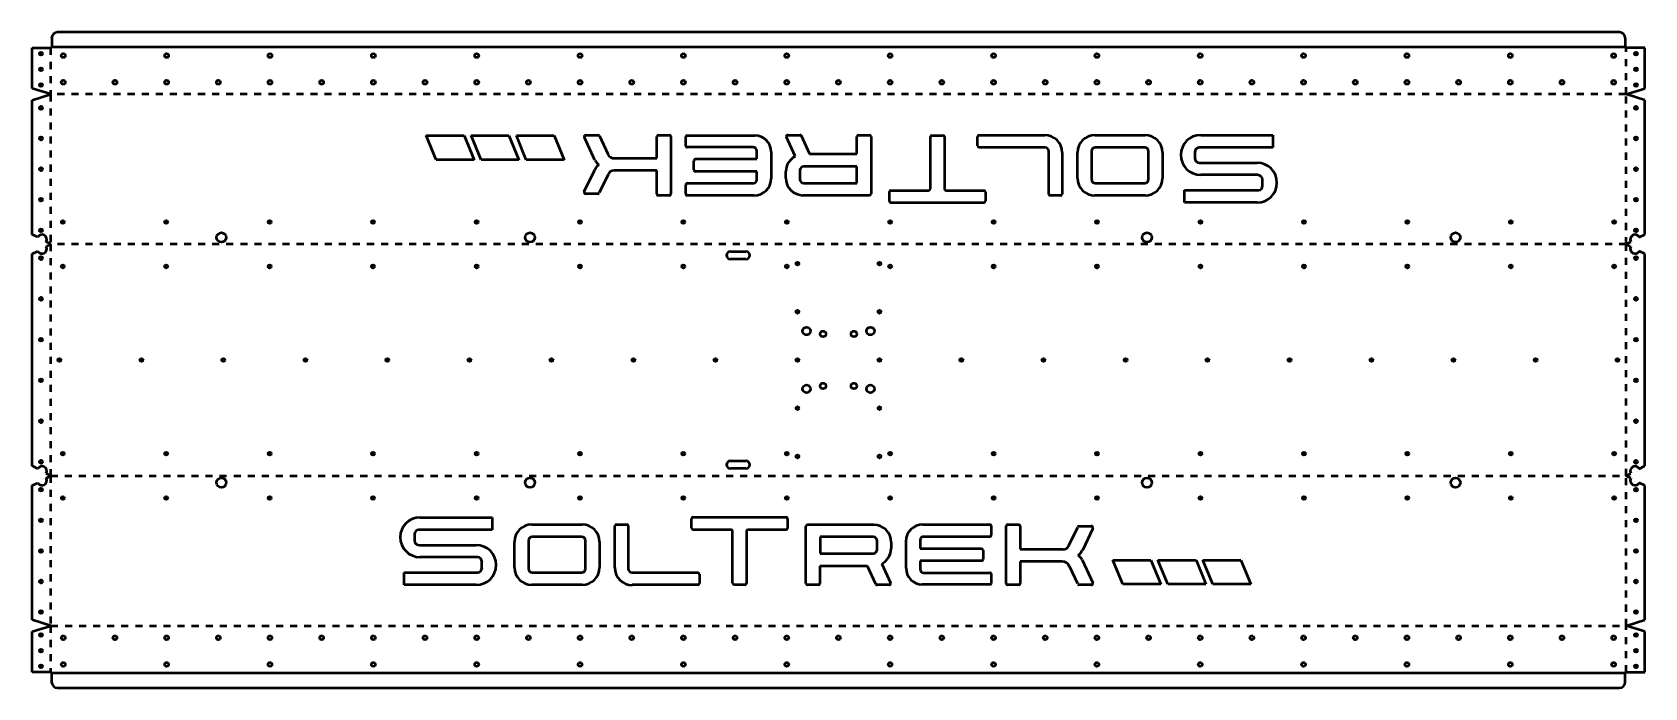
# Model space of a CAD drawing. Header units: inches. Extents: x -1 to 103, y -42 to 1.
import ezdxf

# ---------------------------------------------------------------- set-up
doc = ezdxf.new("R2010")
doc.units = ezdxf.units.IN
doc.header["$MEASUREMENT"] = 0
doc.linetypes.add('Dashed Space', pattern=[0.912, 0.456, -0.456])
doc.layers.add('IV_BEND', color=131, linetype='Continuous', lineweight=50, true_color=0x80ffff)
doc.layers.add('IV_BEND_DOWN', color=131, linetype='Dashed Space', lineweight=50, true_color=0x80ffff)
for name, color, linetype, lineweight in [('IV_EXTERIOR_PROFILES', 7, 'Continuous', 50), ('IV_FEATURE_PROFILES', 2, 'Continuous', 50), ('IV_INTERIOR_PROFILES', 7, 'Continuous', 50)]:
    doc.layers.add(name, color=color, linetype=linetype, lineweight=lineweight)

msp = doc.modelspace()

# ---------------------------------------------------------------- linework, layer by layer
at = {"layer": 'IV_BEND'}
for p, q in [((0, -0.07), (102, -0.07)), ((102, -40.69), (0, -40.69))]:
    msp.add_line(p, q, dxfattribs=at)
at = {"layer": 'IV_BEND_DOWN'}
for p, q in [((-0.07, -0.14), (-0.07, -3.14)), ((102.07, -3.14), (102.07, -0.14)), ((-0.07, -3.15), (-0.07, -12.86)), ((102.05, -3.14), (-0.05, -3.14)), ((102.07, -12.86), (102.07, -3.15)), ((-0.07, -12.87), (-0.07, -27.88)), ((102.06, -12.87), (-0.06, -12.87)), ((102.07, -27.88), (102.07, -12.87)), ((-0.07, -27.89), (-0.07, -37.61)), ((-0.06, -27.89), (102.06, -27.89)), ((102.07, -37.61), (102.07, -27.89)), ((-0.07, -37.62), (-0.07, -40.62)), ((-0.05, -37.61), (102.05, -37.61)), ((102.07, -40.62), (102.07, -37.62))]:
    msp.add_line(p, q, dxfattribs=at)
at = {"layer": 'IV_EXTERIOR_PROFILES'}
for p, q in [((0, 0.5), (0, -0.14)), ((101.63, 0.88), (0.37, 0.88)), ((102, 0.5), (102, -0.14)), ((-1.26, -0.14), (0, -0.14)), ((-1.26, -2.77), (-1.26, -0.14)), ((103.26, -0.14), (102, -0.14)), ((103.26, -2.77), (103.26, -0.14)), ((-0.05, -3.14), (-1.26, -2.77)), ((102.05, -3.14), (103.26, -2.77)), ((-1.26, -3.52), (-0.05, -3.14)), ((-1.26, -12.23), (-1.26, -3.52)), ((103.26, -3.52), (102.05, -3.14)), ((103.26, -12.23), (103.26, -3.52)), ((-0.91, -12.42), (-1.26, -12.23)), ((102.91, -12.42), (103.26, -12.23)), ((-1.26, -13.5), (-0.91, -13.32)), ((-1.26, -27.25), (-1.26, -13.5)), ((-0.06, -12.87), (-0.36, -12.71)), ((-0.36, -13.03), (-0.06, -12.87)), ((102.06, -12.87), (102.36, -12.71)), ((102.36, -13.03), (102.06, -12.87)), ((103.26, -13.5), (102.91, -13.32)), ((103.26, -27.25), (103.26, -13.5)), ((-0.91, -27.44), (-1.26, -27.25)), ((-0.06, -27.89), (-0.36, -27.73)), ((-0.36, -28.05), (-0.06, -27.89)), ((102.06, -27.89), (102.36, -27.73)), ((102.36, -28.05), (102.06, -27.89)), ((102.91, -27.44), (103.26, -27.25)), ((-1.26, -28.52), (-0.91, -28.34)), ((-1.26, -37.23), (-1.26, -28.52)), ((103.26, -28.52), (102.91, -28.34)), ((103.26, -37.23), (103.26, -28.52)), ((-0.05, -37.61), (-1.26, -37.23)), ((-1.26, -37.99), (-0.05, -37.61)), ((102.05, -37.61), (103.26, -37.23)), ((103.26, -37.99), (102.05, -37.61)), ((-1.26, -40.62), (-1.26, -37.99)), ((103.26, -40.62), (103.26, -37.99)), ((0, -40.62), (-1.26, -40.62)), ((0, -41.26), (0, -40.62)), ((102, -41.26), (102, -40.62)), ((102, -40.62), (103.26, -40.62)), ((0.37, -41.63), (101.63, -41.63))]:
    msp.add_line(p, q, dxfattribs=at)
for centre, radius, start, end in [((0.37, 0.5), 0.375, 90, 180), ((101.63, 0.5), 0.375, 0, 90), ((-0.63, -12.56), 0.312, 332.3459, 152.1626), ((102.64, -12.56), 0.312, 27.8374, 207.6541), ((-0.63, -13.17), 0.312, 207.8374, 27.6541), ((102.64, -13.17), 0.312, 152.3459, 332.1626), ((-0.63, -27.58), 0.312, 332.3459, 152.1626), ((-0.63, -28.19), 0.312, 207.8374, 27.6541), ((102.64, -27.58), 0.312, 27.8374, 207.6541), ((102.64, -28.19), 0.312, 152.3459, 332.1626), ((0.37, -41.26), 0.375, 180, 270), ((101.63, -41.26), 0.375, 270, 360)]:
    msp.add_arc(centre, radius, start, end, dxfattribs=at)
at = {"layer": 'IV_FEATURE_PROFILES'}
for p, q in [((24.92, -7.4), (24.27, -5.83)), ((24.27, -5.83), (26.74, -5.83)), ((26.74, -5.83), (27.39, -7.4)), ((27.83, -7.4), (27.18, -5.83)), ((27.18, -5.83), (29.64, -5.83)), ((29.64, -5.83), (30.29, -7.4)), ((30.12, -5.83), (32.56, -5.83)), ((30.76, -7.4), (30.12, -5.83)), ((32.56, -5.83), (33.21, -7.4)), ((35.21, -7.41), (34.53, -5.94)), ((34.62, -5.8), (35.41, -5.8)), ((35.5, -5.85), (36.04, -7.01)), ((39.23, -7.3), (39.23, -5.89)), ((39.33, -5.79), (40.03, -5.79)), ((40.13, -5.89), (40.13, -9.61)), ((41.1, -6.5), (41.1, -5.9)), ((41.18, -5.82), (45.58, -5.82)), ((48.19, -7.17), (47.63, -5.93)), ((47.72, -5.79), (48.51, -5.79)), ((48.58, -5.83), (49.13, -7.01)), ((52.2, -7.01), (52.2, -5.89)), ((52.3, -5.79), (53.01, -5.79)), ((53.11, -5.89), (53.11, -9.6)), ((56.96, -9.28), (56.96, -5.91)), ((57.06, -5.81), (57.77, -5.81)), ((57.87, -5.91), (57.87, -9.28)), ((60.02, -6.49), (60.02, -5.89)), ((60.12, -5.79), (64.37, -5.79)), ((67.62, -5.79), (70.88, -5.79)), ((74.48, -5.79), (79.16, -5.79)), ((79.16, -5.79), (79.16, -6.6)), ((36.49, -7.3), (39.23, -7.3)), ((45.49, -6.58), (41.19, -6.58)), ((45.71, -7.34), (45.71, -6.81)), ((46.63, -6.87), (46.63, -8.61)), ((49.13, -7.01), (52.2, -7.01)), ((64.38, -6.59), (60.12, -6.59)), ((64.63, -9.62), (64.63, -6.84)), ((65.49, -6.92), (65.49, -9.62)), ((66.49, -8.59), (66.49, -6.92)), ((67.4, -6.84), (67.4, -8.66)), ((70.85, -6.59), (67.65, -6.59)), ((71.1, -8.66), (71.1, -6.84)), ((72.01, -6.92), (72.01, -8.59)), ((74.11, -6.9), (74.11, -7.29)), ((79.16, -6.6), (74.41, -6.6)), ((27.39, -7.4), (24.92, -7.4)), ((30.29, -7.4), (27.83, -7.4)), ((33.21, -7.4), (30.76, -7.4)), ((34.52, -9.46), (35.2, -8.04)), ((36.06, -8.34), (35.49, -9.54)), ((39.22, -8.1), (36.45, -8.1)), ((39.22, -9.61), (39.22, -8.1)), ((41.63, -8.05), (41.63, -7.46)), ((41.74, -7.34), (45.71, -7.34)), ((45.71, -8.16), (41.74, -8.16)), ((45.71, -8.7), (45.71, -8.16)), ((47.58, -8.58), (47.58, -8.16)), ((48.5, -8.08), (48.5, -8.66)), ((52.2, -7.83), (48.75, -7.83)), ((52.2, -8.91), (52.2, -7.83)), ((74.41, -7.59), (78.13, -7.59)), ((41.1, -9.61), (41.1, -9.04)), ((41.22, -8.92), (45.49, -8.92)), ((48.75, -8.91), (52.2, -8.91)), ((54.4, -9.38), (56.86, -9.38)), ((57.97, -9.38), (60.42, -9.38)), ((67.65, -8.91), (70.85, -8.91)), ((73.44, -10.17), (73.44, -9.36)), ((73.44, -9.36), (78.22, -9.36)), ((78.17, -8.38), (74.48, -8.38)), ((78.49, -9.09), (78.49, -8.7)), ((35.4, -9.6), (34.61, -9.6)), ((40.03, -9.71), (39.32, -9.71)), ((45.53, -9.71), (41.2, -9.71)), ((53.01, -9.7), (48.71, -9.7)), ((54.3, -10.08), (54.3, -9.48)), ((60.42, -10.18), (54.4, -10.18)), ((60.52, -9.48), (60.52, -10.08)), ((65.39, -9.72), (64.73, -9.72)), ((70.88, -9.72), (67.62, -9.72)), ((78.13, -10.17), (73.44, -10.17)), ((23.88, -30.58), (28.56, -30.58)), ((28.56, -30.58), (28.56, -31.39)), ((31.12, -31.04), (34.39, -31.04)), ((36.51, -33.84), (36.51, -31.14)), ((36.61, -31.04), (37.27, -31.04)), ((37.37, -31.14), (37.37, -33.91)), ((41.48, -31.28), (41.48, -30.67)), ((41.58, -30.57), (47.6, -30.57)), ((47.7, -30.67), (47.7, -31.28)), ((48.89, -34.86), (48.89, -31.15)), ((48.99, -31.05), (53.29, -31.05)), ((56.47, -31.04), (60.8, -31.04)), ((60.9, -31.14), (60.9, -31.71)), ((61.87, -34.86), (61.87, -31.15)), ((61.97, -31.05), (62.68, -31.05)), ((62.78, -31.15), (62.78, -32.65)), ((65.94, -32.41), (66.51, -31.21)), ((66.6, -31.15), (67.39, -31.15)), ((67.48, -31.3), (66.81, -32.72)), ((23.52, -31.66), (23.52, -32.06)), ((28.56, -31.39), (23.79, -31.39)), ((23.84, -32.38), (27.52, -32.38)), ((29.99, -33.84), (29.99, -32.16)), ((30.9, -32.09), (30.9, -33.91)), ((34.35, -31.84), (31.15, -31.84)), ((34.6, -33.91), (34.6, -32.09)), ((35.51, -32.16), (35.51, -33.84)), ((44.04, -31.38), (41.58, -31.38)), ((44.14, -34.85), (44.14, -31.48)), ((45.04, -31.48), (45.04, -34.85)), ((47.6, -31.38), (45.14, -31.38)), ((49.81, -31.85), (49.81, -32.92)), ((53.25, -31.85), (49.81, -31.85)), ((53.5, -32.67), (53.5, -32.1)), ((54.42, -32.18), (54.42, -32.6)), ((55.38, -33.88), (55.38, -32.14)), ((56.29, -32.05), (56.29, -32.6)), ((60.78, -31.84), (56.51, -31.84)), ((27.59, -33.17), (23.88, -33.17)), ((49.81, -32.92), (53.25, -32.92)), ((56.29, -32.6), (60.27, -32.6)), ((56.29, -33.41), (56.29, -33.95)), ((60.26, -33.41), (56.29, -33.41)), ((60.37, -32.71), (60.37, -33.3)), ((62.78, -32.65), (65.56, -32.65)), ((66.79, -33.34), (67.48, -34.82)), ((69.44, -34.92), (68.79, -33.36)), ((68.79, -33.36), (71.24, -33.36)), ((71.24, -33.36), (71.89, -34.92)), ((71.71, -33.36), (74.18, -33.36)), ((72.36, -34.92), (71.71, -33.36)), ((74.18, -33.36), (74.82, -34.92)), ((75.26, -34.92), (74.61, -33.36)), ((74.61, -33.36), (77.08, -33.36)), ((77.08, -33.36), (77.73, -34.92)), ((22.84, -34.16), (27.59, -34.16)), ((22.84, -34.96), (22.84, -34.16)), ((27.89, -33.85), (27.89, -33.47)), ((31.15, -34.16), (34.35, -34.16)), ((37.62, -34.16), (41.88, -34.16)), ((41.98, -34.26), (41.98, -34.86)), ((52.88, -33.74), (49.8, -33.74)), ((49.8, -33.74), (49.8, -34.86)), ((53.42, -34.92), (52.88, -33.74)), ((53.81, -33.59), (54.38, -34.82)), ((56.51, -34.17), (60.81, -34.17)), ((60.9, -34.25), (60.9, -34.86)), ((65.51, -33.45), (62.78, -33.45)), ((62.78, -33.45), (62.78, -34.86)), ((66.51, -34.9), (65.97, -33.74)), ((27.52, -34.96), (22.84, -34.96)), ((34.39, -34.96), (31.12, -34.96)), ((41.88, -34.96), (37.63, -34.96)), ((44.94, -34.95), (44.24, -34.95)), ((49.7, -34.96), (48.99, -34.96)), ((54.28, -34.96), (53.49, -34.96)), ((60.82, -34.93), (56.43, -34.93)), ((62.68, -34.96), (61.97, -34.96)), ((67.39, -34.96), (66.6, -34.96)), ((71.89, -34.92), (69.44, -34.92)), ((74.82, -34.92), (72.36, -34.92)), ((77.73, -34.92), (75.26, -34.92))]:
    msp.add_line(p, q, dxfattribs=at)
for centre, radius, start, end in [((34.62, -5.9), 0.1, 90, 204.9562), ((35.41, -5.9), 0.1, 24.9562, 90), ((39.33, -5.89), 0.1, 90, 180), ((40.03, -5.89), 0.1, 0, 90), ((41.18, -5.9), 0.0778, 90, 180), ((45.58, -6.87), 1.05, 0, 90), ((47.72, -5.89), 0.102, 90, 204.6687), ((48.51, -5.87), 0.077, 24.6687, 90), ((52.3, -5.89), 0.1, 90, 180), ((53.01, -5.89), 0.1, 0, 90), ((57.06, -5.91), 0.1, 90, 180), ((57.77, -5.91), 0.1, 0, 90), ((60.12, -5.89), 0.1, 90, 180), ((64.37, -6.92), 1.13, 0, 90), ((67.62, -6.92), 1.12, 90, 180), ((70.88, -6.92), 1.12, 0, 90), ((74.48, -7.08), 1.29, 90, 270), ((36.49, -6.8), 0.5, 204.9562, 270), ((41.18, -6.5), 0.0813, 180, 277.2522), ((45.49, -6.81), 0.221, 0, 90), ((48.7, -8.16), 1.11, 117.018, 180), ((60.12, -6.49), 0.1, 180, 270), ((64.38, -6.84), 0.25, 0, 90), ((67.65, -6.84), 0.25, 90, 180), ((70.85, -6.84), 0.25, 0, 90), ((74.41, -6.9), 0.302, 90, 180), ((74.41, -7.29), 0.302, 180, 270), ((36.12, -8.48), 1.02, 130.3101, 154.4275), ((35.85, -7.12), 0.698, 204.9562, 236.2151), ((36.45, -8.52), 0.425, 90, 154.4275), ((41.74, -7.46), 0.113, 90, 180), ((41.74, -8.05), 0.107, 180, 270), ((48.75, -8.08), 0.25, 90, 180), ((78.13, -8.88), 1.29, 270, 90), ((41.22, -9.04), 0.125, 90, 180), ((45.49, -8.7), 0.216, 270, 360), ((45.53, -8.61), 1.1, 270, 0), ((48.71, -8.58), 1.12, 180, 270), ((48.75, -8.66), 0.25, 180, 270), ((54.4, -9.48), 0.1, 90, 180), ((56.86, -9.28), 0.1, 270, 360), ((57.97, -9.28), 0.1, 180, 270), ((60.42, -9.48), 0.1, 0, 90), ((67.62, -8.59), 1.12, 180, 270), ((67.65, -8.66), 0.25, 180, 270), ((70.85, -8.66), 0.25, 270, 360), ((70.88, -8.59), 1.12, 270, 0), ((78.17, -8.7), 0.321, 360, 90), ((78.22, -9.09), 0.27, 270, 360), ((34.61, -9.5), 0.1, 154.4275, 270), ((35.4, -9.5), 0.1, 270, 334.4275), ((39.32, -9.61), 0.1, 180, 270), ((40.03, -9.61), 0.1, 270, 360), ((41.2, -9.61), 0.1, 180, 270), ((53.01, -9.6), 0.1, 270, 360), ((54.4, -10.08), 0.1, 180, 270), ((60.42, -10.08), 0.1, 270, 360), ((64.73, -9.62), 0.1, 180, 270), ((65.39, -9.62), 0.1, 270, 360), ((23.88, -31.87), 1.29, 90, 270), ((31.12, -32.16), 1.12, 90, 180), ((34.39, -32.16), 1.12, 0, 90), ((36.61, -31.14), 0.1, 90, 180), ((37.27, -31.14), 0.1, 0, 90), ((41.58, -30.67), 0.1, 90, 180), ((41.58, -31.28), 0.1, 180, 270), ((47.6, -30.67), 0.1, 0, 90), ((47.6, -31.28), 0.1, 270, 0), ((48.99, -31.15), 0.1, 90, 180), ((53.29, -32.18), 1.12, 0, 90), ((56.47, -32.14), 1.1, 90, 180), ((60.8, -31.14), 0.1, 0, 90), ((61.97, -31.15), 0.1, 90, 180), ((62.68, -31.15), 0.1, 0, 90), ((66.6, -31.25), 0.1, 90, 154.4275), ((67.39, -31.25), 0.1, 334.4275, 90), ((23.79, -31.66), 0.27, 90, 180), ((23.84, -32.06), 0.321, 180, 270), ((27.52, -33.67), 1.29, 270, 90), ((31.15, -32.09), 0.25, 90, 180), ((34.35, -32.09), 0.25, 0, 90), ((44.04, -31.48), 0.1, 0, 90), ((45.14, -31.48), 0.1, 90, 180), ((53.25, -32.1), 0.25, 360, 90), ((56.51, -32.05), 0.216, 90, 180), ((60.78, -31.71), 0.125, 270, 0), ((27.59, -33.47), 0.302, 360, 90), ((53.25, -32.67), 0.25, 270, 0), ((53.3, -32.6), 1.11, 297.018, 0), ((60.26, -33.3), 0.113, 270, 0), ((60.27, -32.71), 0.107, 0, 90), ((65.56, -32.23), 0.425, 270, 334.4275), ((65.88, -32.27), 1.02, 310.3101, 334.4275), ((66.16, -33.63), 0.698, 24.9562, 56.2151), ((27.59, -33.85), 0.302, 270, 0), ((31.12, -33.84), 1.12, 180, 270), ((31.15, -33.91), 0.25, 180, 270), ((34.35, -33.91), 0.25, 270, 360), ((34.39, -33.84), 1.12, 270, 0), ((37.63, -33.84), 1.13, 180, 270), ((37.62, -33.91), 0.25, 180, 270), ((41.88, -34.26), 0.1, 0, 90), ((56.43, -33.88), 1.05, 180, 270), ((56.51, -33.95), 0.221, 180, 270), ((60.82, -34.25), 0.0813, 360, 97.2522), ((65.51, -33.95), 0.5, 24.9562, 90), ((41.88, -34.86), 0.1, 270, 0), ((44.24, -34.85), 0.1, 180, 270), ((44.94, -34.85), 0.1, 270, 360), ((48.99, -34.86), 0.1, 180, 270), ((49.7, -34.86), 0.1, 270, 360), ((53.49, -34.89), 0.077, 204.6687, 270), ((54.28, -34.86), 0.102, 270, 24.6687), ((60.82, -34.86), 0.0778, 270, 0), ((61.97, -34.86), 0.1, 180, 270), ((62.68, -34.86), 0.1, 270, 360), ((66.6, -34.86), 0.1, 204.9562, 270), ((67.39, -34.86), 0.1, 270, 24.9562)]:
    msp.add_arc(centre, radius, start, end, dxfattribs=at)
at = {"layer": 'IV_INTERIOR_PROFILES'}
for p, q in [((44, -13.34), (45, -13.34)), ((45, -13.84), (44, -13.84)), ((44, -26.92), (45, -26.92)), ((45, -27.42), (44, -27.42))]:
    msp.add_line(p, q, dxfattribs=at)
for centre, radius in [((-0.7, -0.51), 0.102), ((0.75, -0.64), 0.128), ((7.45, -0.64), 0.128), ((14.15, -0.64), 0.128), ((20.85, -0.64), 0.128), ((27.55, -0.64), 0.128), ((34.25, -0.64), 0.128), ((40.95, -0.64), 0.128), ((47.65, -0.64), 0.128), ((54.35, -0.64), 0.128), ((61.05, -0.64), 0.128), ((67.75, -0.64), 0.128), ((74.45, -0.64), 0.128), ((81.15, -0.64), 0.128), ((87.85, -0.64), 0.128), ((94.55, -0.64), 0.128), ((101.25, -0.64), 0.128), ((102.7, -0.51), 0.102), ((-0.7, -1.53), 0.102), ((102.7, -1.53), 0.102), ((-0.7, -2.55), 0.102), ((0.75, -2.37), 0.128), ((4.1, -2.37), 0.128), ((7.45, -2.37), 0.128), ((10.8, -2.37), 0.128), ((14.15, -2.37), 0.128), ((17.5, -2.37), 0.128), ((20.85, -2.37), 0.128), ((24.2, -2.37), 0.128), ((27.55, -2.37), 0.128), ((30.9, -2.37), 0.128), ((34.25, -2.37), 0.128), ((37.6, -2.37), 0.128), ((40.95, -2.37), 0.128), ((44.3, -2.37), 0.128), ((47.65, -2.37), 0.128), ((51, -2.37), 0.128), ((54.35, -2.37), 0.128), ((57.7, -2.37), 0.128), ((61.05, -2.37), 0.128), ((64.4, -2.37), 0.128), ((67.75, -2.37), 0.128), ((71.1, -2.37), 0.128), ((74.45, -2.37), 0.128), ((77.8, -2.37), 0.128), ((81.15, -2.37), 0.128), ((84.5, -2.37), 0.128), ((87.85, -2.37), 0.128), ((91.2, -2.37), 0.128), ((94.55, -2.37), 0.128), ((97.9, -2.37), 0.128), ((101.25, -2.37), 0.128), ((102.7, -2.55), 0.102), ((-0.7, -4.03), 0.102), ((102.7, -4.03), 0.102), ((-0.7, -6.01), 0.102), ((102.7, -6.01), 0.102), ((-0.7, -8), 0.102), ((102.7, -8), 0.102), ((-0.7, -9.98), 0.102), ((102.7, -9.98), 0.102), ((0.72, -11.43), 0.102), ((7.42, -11.43), 0.102), ((14.13, -11.43), 0.102), ((20.83, -11.43), 0.102), ((27.54, -11.43), 0.102), ((34.24, -11.43), 0.102), ((40.94, -11.43), 0.102), ((47.65, -11.43), 0.102), ((54.35, -11.43), 0.102), ((61.06, -11.43), 0.102), ((67.76, -11.43), 0.102), ((74.47, -11.43), 0.102), ((81.17, -11.43), 0.102), ((87.87, -11.43), 0.102), ((94.58, -11.43), 0.102), ((101.28, -11.43), 0.102), ((-0.7, -11.97), 0.102), ((11, -12.43), 0.312), ((31, -12.43), 0.312), ((71, -12.43), 0.312), ((91, -12.43), 0.312), ((102.7, -11.97), 0.102), ((-0.7, -13.77), 0.102), ((0.72, -14.31), 0.102), ((7.42, -14.31), 0.102), ((14.13, -14.31), 0.102), ((20.83, -14.31), 0.102), ((27.54, -14.31), 0.102), ((34.24, -14.31), 0.102), ((40.94, -14.31), 0.102), ((47.65, -14.31), 0.102), ((48.34, -14.13), 0.102), ((53.66, -14.13), 0.102), ((54.35, -14.31), 0.102), ((61.06, -14.31), 0.102), ((67.76, -14.31), 0.102), ((74.47, -14.31), 0.102), ((81.17, -14.31), 0.102), ((87.87, -14.31), 0.102), ((94.58, -14.31), 0.102), ((101.28, -14.31), 0.102), ((102.7, -13.77), 0.102), ((-0.7, -16.41), 0.102), ((102.7, -16.41), 0.102), ((48.34, -17.25), 0.102), ((53.66, -17.25), 0.102), ((48.93, -18.5), 0.255), ((50, -18.69), 0.187), ((52, -18.69), 0.188), ((53.07, -18.5), 0.255), ((-0.7, -19.06), 0.102), ((102.7, -19.06), 0.102), ((0.5, -20.38), 0.102), ((5.82, -20.38), 0.102), ((11.13, -20.38), 0.102), ((16.45, -20.38), 0.102), ((21.76, -20.38), 0.102), ((27.08, -20.38), 0.102), ((32.4, -20.38), 0.102), ((37.71, -20.38), 0.102), ((43.03, -20.38), 0.102), ((48.34, -20.38), 0.102), ((53.66, -20.38), 0.102), ((58.97, -20.38), 0.102), ((64.29, -20.38), 0.102), ((69.61, -20.38), 0.102), ((74.92, -20.38), 0.102), ((80.24, -20.38), 0.102), ((85.55, -20.38), 0.102), ((90.87, -20.38), 0.102), ((96.19, -20.38), 0.102), ((101.5, -20.38), 0.102), ((-0.7, -21.7), 0.102), ((50, -22.06), 0.188), ((52, -22.06), 0.188), ((102.7, -21.7), 0.102), ((48.93, -22.25), 0.255), ((53.07, -22.25), 0.255), ((48.34, -23.5), 0.102), ((53.66, -23.5), 0.102), ((-0.7, -24.34), 0.102), ((102.7, -24.34), 0.102), ((-0.7, -26.98), 0.102), ((0.72, -26.45), 0.102), ((7.42, -26.45), 0.102), ((14.13, -26.45), 0.102), ((20.83, -26.45), 0.102), ((27.54, -26.45), 0.102), ((34.24, -26.45), 0.102), ((40.94, -26.45), 0.102), ((47.65, -26.45), 0.102), ((48.34, -26.63), 0.102), ((53.66, -26.63), 0.102), ((54.35, -26.45), 0.102), ((61.06, -26.45), 0.102), ((67.76, -26.45), 0.102), ((74.47, -26.45), 0.102), ((81.17, -26.45), 0.102), ((87.87, -26.45), 0.102), ((94.58, -26.45), 0.102), ((101.28, -26.45), 0.102), ((102.7, -26.98), 0.102), ((11, -28.33), 0.312), ((31, -28.33), 0.312), ((71, -28.33), 0.312), ((91, -28.33), 0.312), ((-0.7, -28.79), 0.102), ((0.72, -29.33), 0.102), ((7.42, -29.33), 0.102), ((14.13, -29.33), 0.102), ((20.83, -29.33), 0.102), ((27.54, -29.33), 0.102), ((34.24, -29.33), 0.102), ((40.94, -29.33), 0.102), ((47.65, -29.33), 0.102), ((54.35, -29.33), 0.102), ((61.06, -29.33), 0.102), ((67.76, -29.33), 0.102), ((74.47, -29.33), 0.102), ((81.17, -29.33), 0.102), ((87.87, -29.33), 0.102), ((94.58, -29.33), 0.102), ((101.28, -29.33), 0.102), ((102.7, -28.79), 0.102), ((-0.7, -30.77), 0.102), ((102.7, -30.77), 0.102), ((-0.7, -32.76), 0.102), ((102.7, -32.76), 0.102), ((-0.7, -34.74), 0.102), ((102.7, -34.74), 0.102), ((-0.7, -36.72), 0.102), ((102.7, -36.72), 0.102), ((-0.7, -38.21), 0.102), ((0.75, -38.39), 0.128), ((4.1, -38.39), 0.128), ((7.45, -38.39), 0.128), ((10.8, -38.39), 0.128), ((14.15, -38.39), 0.128), ((17.5, -38.39), 0.128), ((20.85, -38.39), 0.128), ((24.2, -38.39), 0.128), ((27.55, -38.39), 0.128), ((30.9, -38.39), 0.128), ((34.25, -38.39), 0.128), ((37.6, -38.39), 0.128), ((40.95, -38.39), 0.128), ((44.3, -38.39), 0.128), ((47.65, -38.39), 0.128), ((51, -38.39), 0.128), ((54.35, -38.39), 0.128), ((57.7, -38.39), 0.128), ((61.05, -38.39), 0.128), ((64.4, -38.39), 0.128), ((67.75, -38.39), 0.128), ((71.1, -38.39), 0.128), ((74.45, -38.39), 0.128), ((77.8, -38.39), 0.128), ((81.15, -38.39), 0.128), ((84.5, -38.39), 0.128), ((87.85, -38.39), 0.128), ((91.2, -38.39), 0.128), ((94.55, -38.39), 0.128), ((97.9, -38.39), 0.128), ((101.25, -38.39), 0.128), ((102.7, -38.21), 0.102), ((-0.7, -39.22), 0.102), ((102.7, -39.22), 0.102), ((-0.7, -40.24), 0.102), ((0.75, -40.12), 0.128), ((7.45, -40.12), 0.128), ((14.15, -40.12), 0.128), ((20.85, -40.12), 0.128), ((27.55, -40.12), 0.128), ((34.25, -40.12), 0.128), ((40.95, -40.12), 0.128), ((47.65, -40.12), 0.128), ((54.35, -40.12), 0.128), ((61.05, -40.12), 0.128), ((67.75, -40.12), 0.128), ((74.45, -40.12), 0.128), ((81.15, -40.12), 0.128), ((87.85, -40.12), 0.128), ((94.55, -40.12), 0.128), ((101.25, -40.12), 0.128), ((102.7, -40.24), 0.102)]:
    msp.add_circle(centre, radius, dxfattribs=at)
for centre, start, end in [((44, -13.59), 90, 270), ((45, -13.59), 270, 90), ((44, -27.17), 90, 270), ((45, -27.17), 270, 90)]:
    msp.add_arc(centre, 0.25, start, end, dxfattribs=at)

doc.saveas('drawing.dxf')
